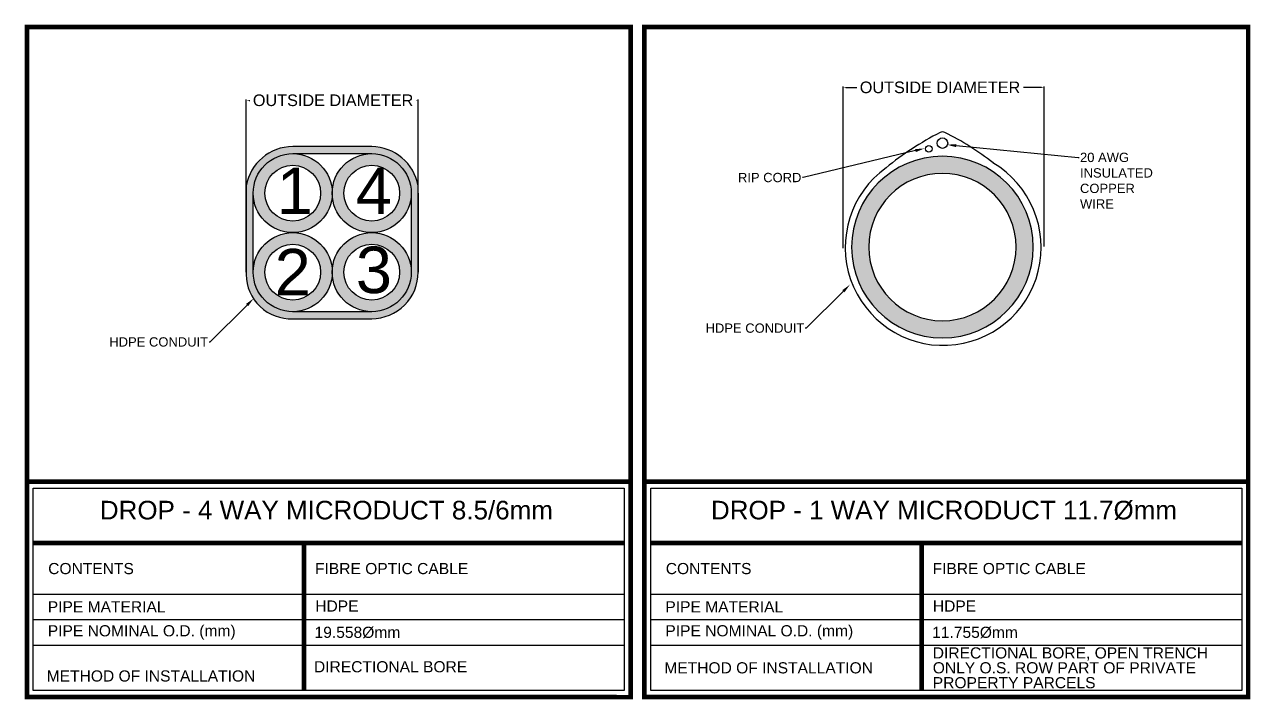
# Paper-space layout 'A-telMax Details' of a CAD drawing. Header units: metres. Extents: x 0 to 2556, y -256 to 559.
# Drawn here: x 452.9 to 716.7, y 243.8 to 388.9 of the extents above; entities that cross this region are included whole.
import ezdxf
from ezdxf import colors
from ezdxf.entities.mleader import LeaderData, LeaderLine
from ezdxf.enums import TextEntityAlignment as Align
from ezdxf.math import Vec2, Vec3

# ---------------------------------------------------------------- set-up
doc = ezdxf.new("R2010")
doc.units = ezdxf.units.M
doc.header["$LTSCALE"] = 10
doc.header["$MEASUREMENT"] = 0
doc.layers.add('Details Drawings', color=7, linetype='Continuous')
doc.styles.add('ARIAL', font='arial.ttf')
doc.styles.get("Standard").update_dxf_attribs({"font": 'arial.ttf'})
doc.dimstyles.new('VIANET- 1 TO 500', dxfattribs={"dimtxt": 1, "dimasz": 0.6, "dimexe": 0.18, "dimexo": 0.06, "dimgap": 0.3, "dimtad": 0, "dimdec": 1, "dimzin": 0, "dimdsep": 46, "dimtxsty": 'Standard', "dimcen": 0.09, "dimadec": 0, "dimazin": 0, "dimtfac": 1, "dimtdec": 1, "dimtofl": 0, "dimtmove": 0, "dimatfit": 0, "dimfxl": 0.2, "dimtfill": 1, "dimtolj": 1, "dimtzin": 0, "dimarcsym": 0})

# ---------------------------------------------------------------- blocks, each defined once
blk = doc.blocks.new('*D23')
at = {"color": 0, "lineweight": -2, "transparency": 16777216}
for p, q in [((42.74, 96.54), (42.74, 131.33)), ((85.99, 96.91), (85.99, 131.33))]:
    blk.add_line(p, q, dxfattribs=at)
at = {"color": 0, "linetype": 'Continuous', "lineweight": -2, "transparency": 16777216}
for p, q in [((43.34, 131.15), (46.12, 131.15)), ((85.39, 131.15), (81.05, 131.15))]:
    blk.add_line(p, q, dxfattribs=at)
at = {"color": 0, "transparency": 16777216}
for points in [[(43.34, 131.25), (43.34, 131.05), (42.74, 131.15)], [(85.39, 131.25), (85.39, 131.05), (85.99, 131.15)]]:
    blk.add_solid(points, dxfattribs=at)
at = {"layer": 'Defpoints', "color": 0, "transparency": 16777216}
for p in [(85.99, 131.15), (42.74, 96.48), (85.99, 96.85)]:
    blk.add_point(p, dxfattribs=at)
at = {"color": 0, "transparency": 16777216, "insert": (63.59, 131.15), "char_height": 2.5, "attachment_point": 5, "bg_fill": 3, "box_fill_scale": 1.25, "bg_fill_color": 256, "bg_fill_true_color": 13158600, "bg_fill_transparency": 0}
blk.add_mtext('\\A1;OUTSIDE DIAMETER', dxfattribs=at)
blk = doc.blocks.new('*D25')
at = {"color": 0, "lineweight": -2, "transparency": 16777216}
for p, q in [((47.2, 91.47), (47.2, 128.55)), ((84.2, 91.48), (84.2, 128.55))]:
    blk.add_line(p, q, dxfattribs=at)
at = {"color": 0, "linetype": 'Continuous', "lineweight": -2, "transparency": 16777216}
for p, q in [((47.8, 128.37), (48.43, 128.37)), ((83.6, 128.37), (83.36, 128.37))]:
    blk.add_line(p, q, dxfattribs=at)
at = {"color": 0, "transparency": 16777216}
for points in [[(47.8, 128.47), (47.8, 128.27), (47.2, 128.37)], [(83.6, 128.47), (83.6, 128.27), (84.2, 128.37)]]:
    blk.add_solid(points, dxfattribs=at)
at = {"layer": 'Defpoints', "color": 0, "transparency": 16777216}
for p in [(47.2, 91.41), (84.2, 91.42)]:
    blk.add_point(p, dxfattribs=at)
at = {"color": 0, "transparency": 16777216, "insert": (65.89, 128.37), "char_height": 2.5, "attachment_point": 5, "bg_fill": 3, "box_fill_scale": 1.25, "bg_fill_color": 256, "bg_fill_true_color": 13158600, "bg_fill_transparency": 0}
blk.add_mtext('\\A1;OUTSIDE DIAMETER', dxfattribs=at)
at = {"layer": 'Defpoints', "color": 0, "transparency": 16777216}
blk.add_point((84.2, 128.37), dxfattribs=at)
blk = doc.blocks.new('d1way')
blk.add_wipeout([(0, 144.17), (0, 0.06), (129.89, 0), (129.89, 144.17)])
h = blk.add_hatch(color=6)
h.dxf.hatch_style = 1
h.paths.add_polyline_path([(64.11, 116.34, 1), (64.11, 77.28, 1)])
h.paths.add_polyline_path([(64.11, 80.96, -1), (64.11, 112.66, -1)], flags=16)
at = {"color": 7, "const_width": 1, "flags": 128}
for points in [[(0, 144.17), (129.89, 144.17), (129.89, 0.06), (0, 0.06)], [(0, 46.35), (129.89, 46.35), (129.89, 0), (0, 0)]]:
    blk.add_lwpolyline(points, close=True, dxfattribs=at)
for points in [[(64.11, 77.28, 1), (64.11, 116.34, 1)], [(64.11, 80.96, 1), (64.11, 112.66, 1)]]:
    blk.add_lwpolyline(points, format="xyb", close=True)
at = {"color": 7, "flags": 128}
blk.add_lwpolyline([(1.37, 44.98), (128.51, 44.98), (128.51, 1.43), (1.37, 1.43)], close=True, dxfattribs=at)
at = {"color": 7, "const_width": 1, "flags": 128}
for points in [[(1.37, 33.14), (128.51, 33.14)], [(59.62, 33.14), (59.62, 1.43)]]:
    blk.add_lwpolyline(points, dxfattribs=at)
at = {"color": 7, "flags": 128}
for points in [[(1.37, 22.17), (128.51, 22.17)], [(1.37, 16.69), (128.51, 16.69)], [(1.37, 11.2), (128.51, 11.2)]]:
    blk.add_lwpolyline(points, dxfattribs=at)
at = {"color": 7}
for s, height, p in [('DROP - 1 WAY MICRODUCT 11.7Ømm', 4, (14.31, 38.24)), ('CONTENTS', 2.4, (4.59, 26.46)), ('FIBRE OPTIC CABLE', 2.4, (61.99, 26.46)), ('PIPE MATERIAL', 2.4, (4.5, 18.23)), ('HDPE', 2.4, (62.05, 18.4)), ('PIPE NOMINAL O.D. (mm)', 2.4, (4.5, 13.08)), ('11.755Ømm', 2.4, (61.9, 12.75))]:
    blk.add_text(s, height=height, dxfattribs=at).set_placement(p)
blk.add_text('METHOD OF INSTALLATION', height=2.4, dxfattribs=at).set_placement((4.27, 6.31), align=Align.MIDDLE_LEFT)
at = {"color": 7, "insert": (62.03, 6.3), "char_height": 2.4, "width": 59.5378, "attachment_point": 4, "line_spacing_factor": 0.8}
blk.add_mtext('DIRECTIONAL BORE, OPEN TRENCH ONLY O.S. ROW PART OF PRIVATE PROPERTY PARCELS', dxfattribs=at)
ml = blk.add_multileader_mtext('Standard')
ml.set_content('HDPE CONDUIT', color=256)
ml.set_leader_properties()
ml.build(insert=Vec2(0, 0))
ml.multileader.update_dxf_attribs({"dogleg_length": 0.25, "arrow_head_size": 2})
ctx = ml.context
ctx.base_point, ctx.char_height, ctx.arrow_head_size, ctx.landing_gap_size, ctx.plane_origin = Vec3(13.23, 79.36), 2, 2, 0.2, Vec3(44.22, 88.73)
ctx.text_align_type = 2
notes = []
notes.append((ctx, [(0, (1, 1, 0), (34.81, 79.36), (-1, 0), 0.2, [(0, [(44.22, 88.73)], 0, [])])]))
ctx.mtext.insert, ctx.mtext.alignment, ctx.mtext.flow_direction = Vec3(34.41, 80.38), 3, 5
for ctx, leaders in notes:
    for number, flags, end, landing, length, lines in leaders:
        leader = LeaderData()
        leader.index, (leader.has_last_leader_line, leader.has_dogleg_vector, leader.attachment_direction) = number, flags
        leader.last_leader_point, leader.dogleg_vector, leader.dogleg_length = Vec3(end), Vec3(landing), length
        for number, points, colour, breaks in lines:
            line = LeaderLine()
            line.index, line.vertices, line.color, line.breaks = number, Vec3.list(points), colors.encode_raw_color(colour), breaks
            leader.lines.append(line)
        ctx.leaders.append(leader)
dim = blk.add_linear_dim(base=(85.99, 131.15), p1=(42.74, 96.48), p2=(85.99, 96.85), text='OUTSIDE DIAMETER', dimstyle='VIANET- 1 TO 500', override={"dimtxt": 2.5, "dimpost": 'm'})
dim.commit()
dim.dimension.update_dxf_attribs({"geometry": '*D23', "text_midpoint": (63.59, 131.15), "dimtype": 128})
for centre, radius in [((64.11, 119.17), 1.13), ((61.2, 117.94), 0.714)]:
    blk.add_circle(centre, radius)
for centre, radius, start, end in [((94.83, 60.9), 68.13, 117.2899, 128.9737), ((64.12, 120.43), 1.15, 63.3417, 117.0111), ((38.67, 68.77), 58.74, 51.7455, 63.7643), ((64.28, 96.75), 21.08, 125.6743, 59.4789)]:
    blk.add_arc(centre, radius, start, end)
ml = blk.add_multileader_mtext('Standard')
ml.set_content('20 AWG INSULATED COPPER WIRE', color=256)
ml.set_leader_properties()
ml.build(insert=Vec2(0, 0))
ml.multileader.update_dxf_attribs({"dogleg_length": 0.25, "arrow_head_size": 2})
ctx = ml.context
ctx.base_point, ctx.char_height, ctx.arrow_head_size, ctx.landing_gap_size, ctx.plane_origin = Vec3(93.51, 116.1), 2, 2, 0.2, Vec3(114.15, 84.67)
notes = []
notes.append((ctx, [(1, (1, 1, 0), (93.31, 116.1), (1, 0), 0.2, [(0, [(65.09, 118.82)], 0, [])])]))
ctx.mtext.insert, ctx.mtext.width, ctx.mtext.flow_direction = Vec3(93.71, 117.1), 15.4491, 5
ml = blk.add_multileader_mtext('Standard')
ml.set_content('RIP CORD', color=256)
ml.set_leader_properties()
ml.build(insert=Vec2(0, 0))
ml.multileader.update_dxf_attribs({"dogleg_length": 0.25, "arrow_head_size": 2})
ctx = ml.context
ctx.base_point, ctx.char_height, ctx.arrow_head_size, ctx.landing_gap_size, ctx.plane_origin = Vec3(20.28, 111.75), 2, 2, 0.2, Vec3(60.26, 118.03)
ctx.text_align_type = 2
notes.append((ctx, [(0, (1, 1, 0), (34.17, 111.75), (-1, 0), 0.2, [(0, [(60.26, 118.03)], 0, [])])]))
ctx.mtext.insert, ctx.mtext.alignment, ctx.mtext.flow_direction = Vec3(33.77, 112.77), 3, 5
for ctx, leaders in notes:
    for number, flags, end, landing, length, lines in leaders:
        leader = LeaderData()
        leader.index, (leader.has_last_leader_line, leader.has_dogleg_vector, leader.attachment_direction) = number, flags
        leader.last_leader_point, leader.dogleg_vector, leader.dogleg_length = Vec3(end), Vec3(landing), length
        for number, points, colour, breaks in lines:
            line = LeaderLine()
            line.index, line.vertices, line.color, line.breaks = number, Vec3.list(points), colors.encode_raw_color(colour), breaks
            leader.lines.append(line)
        ctx.leaders.append(leader)
blk = doc.blocks.new('d4way')
blk.add_wipeout([(0, 144.17), (0, 0), (129.89, 0), (129.89, 144.17)])
h = blk.add_hatch(color=102)
h.dxf.hatch_style = 1
h.paths.add_polyline_path([(74.2, 81.41), (57.22, 81.41, -0.429583), (47.21, 90.91), (47.2, 110.01, -0.364323), (57.2, 118.41), (74.2, 118.41, -0.358763), (84.2, 110.01), (84.2, 91.41, -0.414214)])
h.paths.add_polyline_path([(74.2, 116.91, -0.414214), (82.7, 108.41), (82.7, 91.41, -0.414214), (74.2, 82.91), (57.22, 82.91, -0.415134), (48.7, 91.41), (48.7, 108.41, -0.414214), (57.2, 116.91)], flags=16)
h.paths.add_polyline_path([(63.2, 108.41, -1), (51.2, 108.41, -1)], flags=0)
h.paths.add_polyline_path([(80.2, 108.41, -1), (68.2, 108.41, -1)], flags=0)
h.paths.add_polyline_path([(63.2, 91.41, -1), (51.2, 91.41, -1)], flags=0)
h.paths.add_polyline_path([(80.2, 91.41, -1), (68.2, 91.41, -1)], flags=0)
h = blk.add_hatch(color=180)
h.dxf.hatch_style = 1
h.paths.add_polyline_path([(48.7, 108.41, 0.412847), (57.16, 99.91, -0.002334), (57.24, 99.91, 0.412847), (65.7, 108.41, 1)])
h.paths.add_polyline_path([(63.2, 108.41, -1), (51.2, 108.41, -1)], flags=16)
h = blk.add_hatch(color=240)
h.dxf.hatch_style = 1
h.paths.add_polyline_path([(65.7, 108.41, 0.412688), (74.16, 99.91, -0.002584), (74.24, 99.91, 0.412713), (82.7, 108.41, 1)])
h.paths.add_polyline_path([(80.2, 108.41, -1), (68.2, 108.41, -1)], flags=16)
h = blk.add_hatch(color=30)
h.dxf.hatch_style = 1
h.paths.add_polyline_path([(57.24, 99.91, -0.002334), (57.16, 99.91, 0.412847), (48.7, 91.41, 1), (65.7, 91.41, 0.412847)])
h.paths.add_polyline_path([(63.2, 91.41, -1), (51.2, 91.41, -1)], flags=16)
h = blk.add_hatch(color=102)
h.dxf.hatch_style = 1
h.paths.add_polyline_path([(74.24, 99.91, -0.002584), (74.16, 99.91, 0.412713), (65.7, 91.41, 1), (82.7, 91.41, 0.412688)])
h.paths.add_polyline_path([(80.2, 91.41, -1), (68.2, 91.41, -1)], flags=16)
for p, q in [((0, 144.17), (129.89, 144.17)), ((57.2, 116.91), (74.2, 116.91)), ((47.2, 91.41), (47.2, 108.41)), ((48.7, 91.41), (48.7, 108.41)), ((82.7, 108.41), (82.7, 91.42)), ((84.2, 108.41), (84.2, 91.42)), ((74.2, 82.91), (57.17, 82.91)), ((129.89, 51.87), (129.89, 46.35))]:
    blk.add_line(p, q)
at = {"const_width": 1, "flags": 128}
for points in [[(0, 144.17), (129.89, 144.17), (129.89, 0), (0, 0.06)], [(0, 46.35), (129.89, 46.35), (129.89, 0), (0, 0)]]:
    blk.add_lwpolyline(points, close=True, dxfattribs=at)
at = {"flags": 128}
blk.add_lwpolyline([(1.37, 44.98), (128.51, 44.98), (128.51, 1.43), (1.37, 1.43)], close=True, dxfattribs=at)
at = {"const_width": 1, "flags": 128}
for points in [[(1.37, 33.14), (128.51, 33.14)], [(59.62, 33.14), (59.62, 1.43)]]:
    blk.add_lwpolyline(points, dxfattribs=at)
at = {"flags": 128}
for points in [[(1.37, 22.17), (128.51, 22.17)], [(1.37, 16.69), (128.51, 16.69)], [(1.37, 11.2), (128.51, 11.2)]]:
    blk.add_lwpolyline(points, dxfattribs=at)
for centre, radius in [((57.2, 108.41), 8.5), ((74.2, 108.41), 8.5), ((57.2, 108.41), 6), ((74.2, 108.41), 6), ((57.2, 91.41), 8.5), ((74.2, 91.41), 8.5), ((57.2, 91.41), 6), ((74.2, 91.41), 6)]:
    blk.add_circle(centre, radius)
for s, height, p in [('DROP - 4 WAY MICRODUCT 8.5/6mm', 4, (15.71, 38.23)), ('CONTENTS', 2.4, (4.59, 26.46)), ('PIPE MATERIAL', 2.4, (4.5, 18.23)), ('HDPE', 2.4, (62.05, 18.4)), ('PIPE NOMINAL O.D. (mm)', 2.4, (4.5, 13.08)), ('19.558Ømm', 2.4, (61.9, 12.75)), ('METHOD OF INSTALLATION', 2.4, (4.27, 3.36)), ('DIRECTIONAL BORE', 2.4, (61.77, 5.34))]:
    blk.add_text(s, height=height).set_placement(p)
at = {"color": 7}
blk.add_text('FIBRE OPTIC CABLE', height=2.4, dxfattribs=at).set_placement((61.99, 26.46))
ml = blk.add_multileader_mtext('Standard')
ml.set_content('HDPE CONDUIT', color=256)
ml.set_leader_properties()
ml.build(insert=Vec2(0, 0))
ml.multileader.update_dxf_attribs({"dogleg_length": 0.25, "arrow_head_size": 2})
ctx = ml.context
ctx.base_point, ctx.char_height, ctx.arrow_head_size, ctx.landing_gap_size, ctx.plane_origin = Vec3(17.81, 76.39), 2, 2, 0.2, Vec3(48.8, 85.76)
ctx.text_align_type = 2
notes = []
notes.append((ctx, [(0, (1, 1, 0), (39.4, 76.39), (-1, 0), 0.2, [(0, [(48.8, 85.76)], 0, [])])]))
ctx.mtext.insert, ctx.mtext.alignment, ctx.mtext.flow_direction = Vec3(39, 77.41), 3, 5
for ctx, leaders in notes:
    for number, flags, end, landing, length, lines in leaders:
        leader = LeaderData()
        leader.index, (leader.has_last_leader_line, leader.has_dogleg_vector, leader.attachment_direction) = number, flags
        leader.last_leader_point, leader.dogleg_vector, leader.dogleg_length = Vec3(end), Vec3(landing), length
        for number, points, colour, breaks in lines:
            line = LeaderLine()
            line.index, line.vertices, line.color, line.breaks = number, Vec3.list(points), colors.encode_raw_color(colour), breaks
            leader.lines.append(line)
        ctx.leaders.append(leader)
dim = blk.add_linear_dim(base=(84.2, 128.37), p1=(47.2, 91.41), p2=(84.2, 91.42), text='OUTSIDE DIAMETER', dimstyle='VIANET- 1 TO 500', override={"dimtxt": 2.5, "dimpost": 'm'})
dim.commit()
dim.dimension.update_dxf_attribs({"geometry": '*D25', "text_midpoint": (65.89, 128.37), "dimtype": 128})
blk.add_lwpolyline([(84.2, 110.01, 0.358763), (74.2, 118.41), (57.2, 118.41, 0.364323), (47.2, 110.01), (47.21, 90.91, 0.429583), (57.22, 81.41), (74.2, 81.41, 0.414365), (84.2, 91.42)], format="xyb", close=True)
at = {"ltscale": 1.5, "style": 'ARIAL'}
for s, p in [('1', (57.67, 108.91)), ('4', (74.67, 108.91)), ('2', (57.2, 91.41)), ('3', (74.67, 91.91))]:
    blk.add_text(s, height=10, dxfattribs=at).set_placement(p, align=Align.MIDDLE_CENTER)

psp = doc.layouts.new('A-telMax Details')

# ---------------------------------------------------------------- block references
at = {"layer": 'Details Drawings'}
for name, p in [('d4way', (453.39, 244.26)), ('d1way', (586.27, 244.26))]:
    psp.add_blockref(name, p, dxfattribs=at)

doc.saveas('drawing.dxf')
